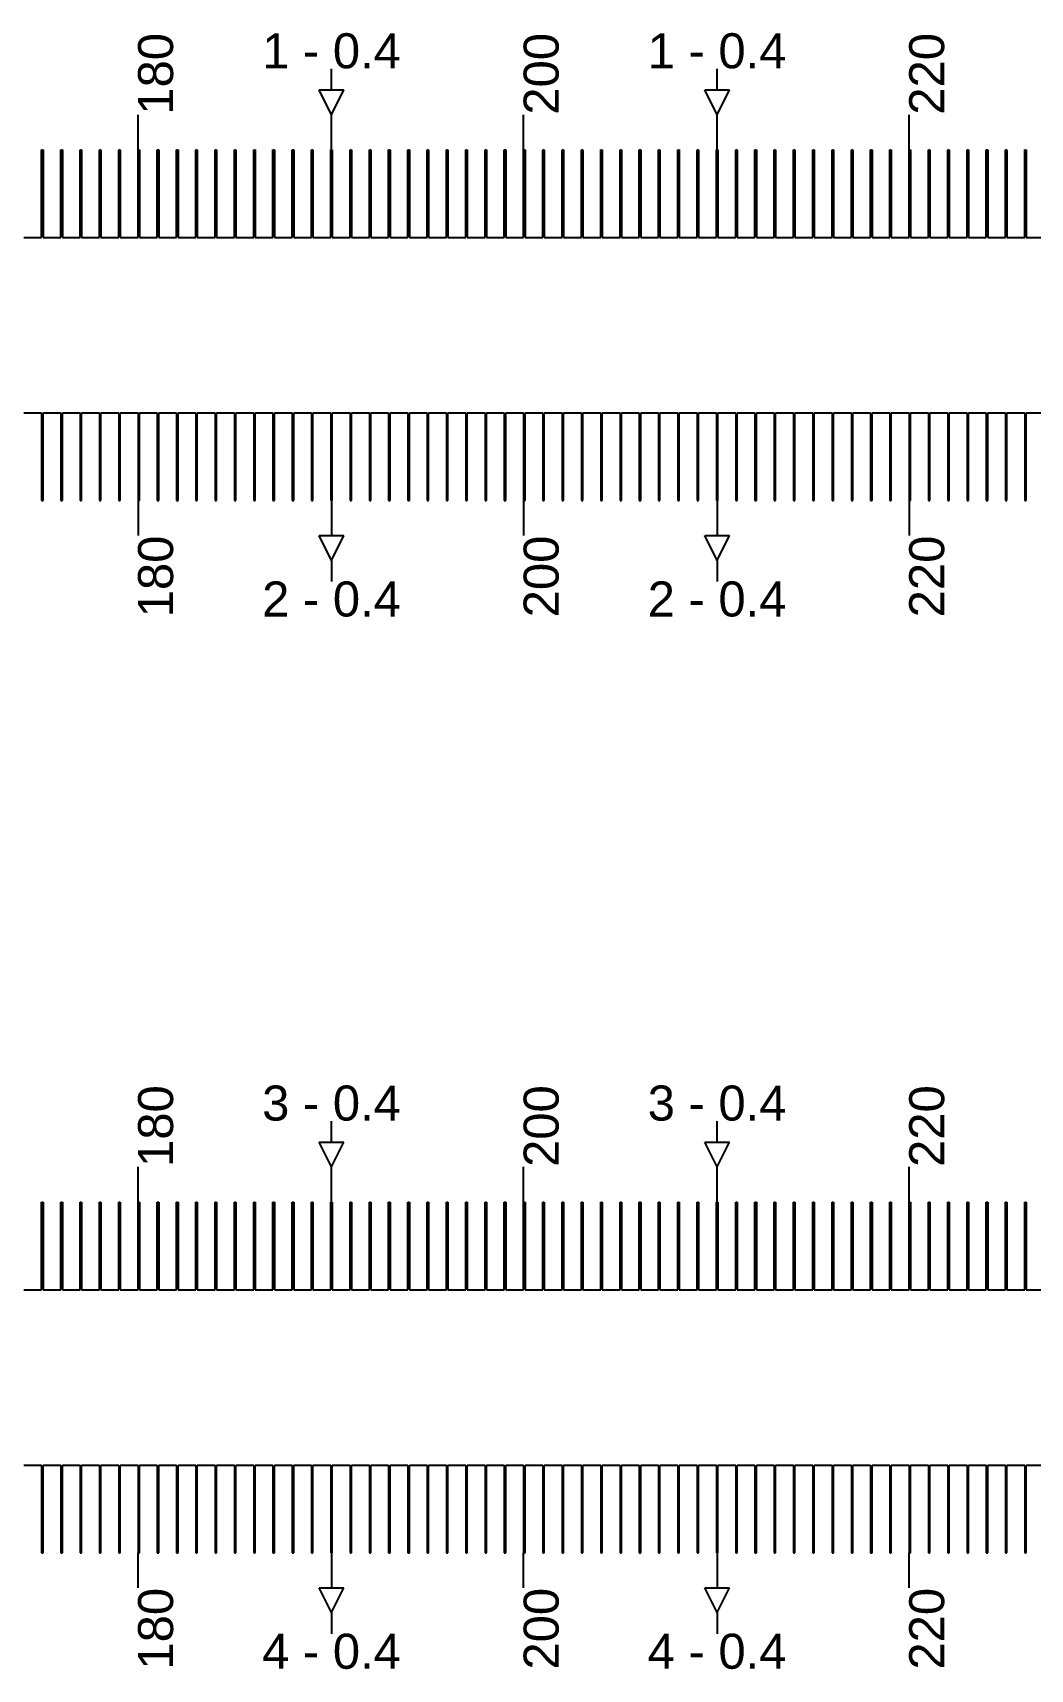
# Model space of a CAD drawing. Extents: x -119394 to 128420, y 74496 to 185496.
# Drawn here: x 39090.2 to 39374.8, y 112862.7 to 113329.2 of the extents above; entities that cross this region are included whole.
import ezdxf

# ---------------------------------------------------------------- set-up
doc = ezdxf.new("R2010")
doc.units = 13
doc.layers.add('CL - Label-1', color=120, linetype='Continuous')
doc.layers.add('CL - Label-2', color=132, linetype='Continuous')
doc.layers.add('CL - Sub-Micro', color=7, linetype='Continuous', true_color=0x47d1ff)
doc.styles.get("Standard").update_dxf_attribs({"font": 'arial.ttf'})

msp = doc.modelspace()

# ---------------------------------------------------------------- linework, layer by layer
for p, q in [((39175.49, 113312.94), (39175.49, 113318.94)), ((39285.49, 113312.94), (39285.49, 113318.94)), ((39120.29, 113295.86), (39120.29, 113305.86)), ((39175.49, 113295.86), (39175.49, 113305.86)), ((39230.29, 113295.86), (39230.29, 113305.86)), ((39285.49, 113295.86), (39285.49, 113305.86)), ((39340.29, 113295.86), (39340.29, 113305.86)), ((39120.29, 113195.86), (39120.29, 113185.86)), ((39175.49, 113195.86), (39175.49, 113185.86)), ((39230.29, 113195.86), (39230.29, 113185.86)), ((39285.49, 113195.86), (39285.49, 113185.86)), ((39340.29, 113195.86), (39340.29, 113185.86)), ((39175.49, 113178.79), (39175.49, 113172.79)), ((39285.49, 113178.79), (39285.49, 113172.79)), ((39175.49, 113012.94), (39175.49, 113018.94)), ((39285.49, 113012.94), (39285.49, 113018.94)), ((39120.29, 112995.86), (39120.29, 113005.86)), ((39175.49, 112995.86), (39175.49, 113005.86)), ((39230.29, 112995.86), (39230.29, 113005.86)), ((39285.49, 112995.86), (39285.49, 113005.86)), ((39340.29, 112995.86), (39340.29, 113005.86)), ((39120.29, 112885.86), (39120.29, 112895.86)), ((39175.49, 112895.86), (39175.49, 112885.86)), ((39230.29, 112885.86), (39230.29, 112895.86)), ((39285.49, 112895.86), (39285.49, 112885.86)), ((39340.29, 112885.86), (39340.29, 112895.86)), ((39175.49, 112878.79), (39175.49, 112872.79)), ((39285.49, 112878.79), (39285.49, 112872.79))]:
    msp.add_line(p, q)
at = {"layer": 'CL - Label-2'}
for p, q in [((39175.49, 113305.86), (39171.95, 113312.96)), ((39171.95, 113312.96), (39179.02, 113312.96)), ((39175.49, 113305.86), (39179.02, 113312.96)), ((39285.49, 113305.86), (39281.95, 113312.96)), ((39281.95, 113312.96), (39289.02, 113312.96)), ((39285.49, 113305.86), (39289.02, 113312.96)), ((39175.49, 113178.79), (39171.95, 113185.89)), ((39171.95, 113185.89), (39179.02, 113185.89)), ((39175.49, 113178.79), (39179.02, 113185.89)), ((39285.49, 113178.79), (39281.95, 113185.89)), ((39281.95, 113185.89), (39289.02, 113185.89)), ((39285.49, 113178.79), (39289.02, 113185.89)), ((39175.49, 113005.86), (39171.95, 113012.96)), ((39171.95, 113012.96), (39179.02, 113012.96)), ((39175.49, 113005.86), (39179.02, 113012.96)), ((39285.49, 113005.86), (39281.95, 113012.96)), ((39281.95, 113012.96), (39289.02, 113012.96)), ((39285.49, 113005.86), (39289.02, 113012.96)), ((39175.49, 112878.79), (39171.95, 112885.89)), ((39171.95, 112885.89), (39179.02, 112885.89)), ((39175.49, 112878.79), (39179.02, 112885.89)), ((39285.49, 112878.79), (39281.95, 112885.89)), ((39281.95, 112885.89), (39289.02, 112885.89)), ((39285.49, 112878.79), (39289.02, 112885.89))]:
    msp.add_line(p, q, dxfattribs=at)
at = {"layer": 'CL - Sub-Micro'}
for p, q in [((39092.79, 113270.86), (39092.79, 113295.86)), ((39092.79, 113295.86), (39093.19, 113295.86)), ((39093.19, 113295.86), (39093.19, 113270.86)), ((39098.29, 113270.86), (39098.29, 113295.86)), ((39098.29, 113295.86), (39098.69, 113295.86)), ((39098.69, 113295.86), (39098.69, 113270.86)), ((39103.79, 113270.86), (39103.79, 113295.86)), ((39103.79, 113295.86), (39104.19, 113295.86)), ((39104.19, 113295.86), (39104.19, 113270.86)), ((39109.29, 113270.86), (39109.29, 113295.86)), ((39109.29, 113295.86), (39109.69, 113295.86)), ((39109.69, 113295.86), (39109.69, 113270.86)), ((39114.79, 113270.86), (39114.79, 113295.86)), ((39114.79, 113295.86), (39115.19, 113295.86)), ((39115.19, 113295.86), (39115.19, 113270.86)), ((39120.29, 113270.86), (39120.29, 113295.86)), ((39120.29, 113295.86), (39120.69, 113295.86)), ((39120.69, 113295.86), (39120.69, 113270.86)), ((39125.79, 113270.86), (39125.79, 113295.86)), ((39125.79, 113295.86), (39126.19, 113295.86)), ((39126.19, 113295.86), (39126.19, 113270.86)), ((39131.29, 113270.86), (39131.29, 113295.86)), ((39131.29, 113295.86), (39131.69, 113295.86)), ((39131.69, 113295.86), (39131.69, 113270.86)), ((39136.79, 113270.86), (39136.79, 113295.86)), ((39136.79, 113295.86), (39137.19, 113295.86)), ((39137.19, 113295.86), (39137.19, 113270.86)), ((39142.29, 113270.86), (39142.29, 113295.86)), ((39142.29, 113295.86), (39142.69, 113295.86)), ((39142.69, 113295.86), (39142.69, 113270.86)), ((39147.79, 113270.86), (39147.79, 113295.86)), ((39147.79, 113295.86), (39148.19, 113295.86)), ((39148.19, 113295.86), (39148.19, 113270.86)), ((39153.29, 113270.86), (39153.29, 113295.86)), ((39153.29, 113295.86), (39153.69, 113295.86)), ((39153.69, 113295.86), (39153.69, 113270.86)), ((39158.79, 113270.86), (39158.79, 113295.86)), ((39158.79, 113295.86), (39159.19, 113295.86)), ((39159.19, 113295.86), (39159.19, 113270.86)), ((39164.29, 113270.86), (39164.29, 113295.86)), ((39164.29, 113295.86), (39164.69, 113295.86)), ((39164.69, 113295.86), (39164.69, 113270.86)), ((39169.79, 113270.86), (39169.79, 113295.86)), ((39169.79, 113295.86), (39170.19, 113295.86)), ((39170.19, 113295.86), (39170.19, 113270.86)), ((39175.29, 113270.86), (39175.29, 113295.86)), ((39175.29, 113295.86), (39175.69, 113295.86)), ((39175.69, 113295.86), (39175.69, 113270.86)), ((39180.79, 113270.86), (39180.79, 113295.86)), ((39180.79, 113295.86), (39181.19, 113295.86)), ((39181.19, 113295.86), (39181.19, 113270.86)), ((39186.29, 113270.86), (39186.29, 113295.86)), ((39186.29, 113295.86), (39186.69, 113295.86)), ((39186.69, 113295.86), (39186.69, 113270.86)), ((39191.79, 113270.86), (39191.79, 113295.86)), ((39191.79, 113295.86), (39192.19, 113295.86)), ((39192.19, 113295.86), (39192.19, 113270.86)), ((39197.29, 113270.86), (39197.29, 113295.86)), ((39197.29, 113295.86), (39197.69, 113295.86)), ((39197.69, 113295.86), (39197.69, 113270.86)), ((39202.79, 113270.86), (39202.79, 113295.86)), ((39202.79, 113295.86), (39203.19, 113295.86)), ((39203.19, 113295.86), (39203.19, 113270.86)), ((39208.29, 113270.86), (39208.29, 113295.86)), ((39208.29, 113295.86), (39208.69, 113295.86)), ((39208.69, 113295.86), (39208.69, 113270.86)), ((39213.79, 113270.86), (39213.79, 113295.86)), ((39213.79, 113295.86), (39214.19, 113295.86)), ((39214.19, 113295.86), (39214.19, 113270.86)), ((39219.29, 113270.86), (39219.29, 113295.86)), ((39219.29, 113295.86), (39219.69, 113295.86)), ((39219.69, 113295.86), (39219.69, 113270.86)), ((39224.79, 113270.86), (39224.79, 113295.86)), ((39224.79, 113295.86), (39225.19, 113295.86)), ((39225.19, 113295.86), (39225.19, 113270.86)), ((39230.29, 113270.86), (39230.29, 113295.86)), ((39230.29, 113295.86), (39230.69, 113295.86)), ((39230.69, 113295.86), (39230.69, 113270.86)), ((39235.79, 113270.86), (39235.79, 113295.86)), ((39235.79, 113295.86), (39236.19, 113295.86)), ((39236.19, 113295.86), (39236.19, 113270.86)), ((39241.29, 113270.86), (39241.29, 113295.86)), ((39241.29, 113295.86), (39241.69, 113295.86)), ((39241.69, 113295.86), (39241.69, 113270.86)), ((39246.79, 113270.86), (39246.79, 113295.86)), ((39246.79, 113295.86), (39247.19, 113295.86)), ((39247.19, 113295.86), (39247.19, 113270.86)), ((39252.29, 113270.86), (39252.29, 113295.86)), ((39252.29, 113295.86), (39252.69, 113295.86)), ((39252.69, 113295.86), (39252.69, 113270.86)), ((39257.79, 113270.86), (39257.79, 113295.86)), ((39257.79, 113295.86), (39258.19, 113295.86)), ((39258.19, 113295.86), (39258.19, 113270.86)), ((39263.29, 113270.86), (39263.29, 113295.86)), ((39263.29, 113295.86), (39263.69, 113295.86)), ((39263.69, 113295.86), (39263.69, 113270.86)), ((39268.79, 113270.86), (39268.79, 113295.86)), ((39268.79, 113295.86), (39269.19, 113295.86)), ((39269.19, 113295.86), (39269.19, 113270.86)), ((39274.29, 113270.86), (39274.29, 113295.86)), ((39274.29, 113295.86), (39274.69, 113295.86)), ((39274.69, 113295.86), (39274.69, 113270.86)), ((39279.79, 113270.86), (39279.79, 113295.86)), ((39279.79, 113295.86), (39280.19, 113295.86)), ((39280.19, 113295.86), (39280.19, 113270.86)), ((39285.29, 113270.86), (39285.29, 113295.86)), ((39285.29, 113295.86), (39285.69, 113295.86)), ((39285.69, 113295.86), (39285.69, 113270.86)), ((39290.79, 113270.86), (39290.79, 113295.86)), ((39290.79, 113295.86), (39291.19, 113295.86)), ((39291.19, 113295.86), (39291.19, 113270.86)), ((39296.29, 113270.86), (39296.29, 113295.86)), ((39296.29, 113295.86), (39296.69, 113295.86)), ((39296.69, 113295.86), (39296.69, 113270.86)), ((39301.79, 113270.86), (39301.79, 113295.86)), ((39301.79, 113295.86), (39302.19, 113295.86)), ((39302.19, 113295.86), (39302.19, 113270.86)), ((39307.29, 113270.86), (39307.29, 113295.86)), ((39307.29, 113295.86), (39307.69, 113295.86)), ((39307.69, 113295.86), (39307.69, 113270.86)), ((39312.79, 113270.86), (39312.79, 113295.86)), ((39312.79, 113295.86), (39313.19, 113295.86)), ((39313.19, 113295.86), (39313.19, 113270.86)), ((39318.29, 113270.86), (39318.29, 113295.86)), ((39318.29, 113295.86), (39318.69, 113295.86)), ((39318.69, 113295.86), (39318.69, 113270.86)), ((39323.79, 113270.86), (39323.79, 113295.86)), ((39323.79, 113295.86), (39324.19, 113295.86)), ((39324.19, 113295.86), (39324.19, 113270.86)), ((39329.29, 113270.86), (39329.29, 113295.86)), ((39329.29, 113295.86), (39329.69, 113295.86)), ((39329.69, 113295.86), (39329.69, 113270.86)), ((39334.79, 113270.86), (39334.79, 113295.86)), ((39334.79, 113295.86), (39335.19, 113295.86)), ((39335.19, 113295.86), (39335.19, 113270.86)), ((39340.29, 113270.86), (39340.29, 113295.86)), ((39340.29, 113295.86), (39340.69, 113295.86)), ((39340.69, 113295.86), (39340.69, 113270.86)), ((39345.79, 113270.86), (39345.79, 113295.86)), ((39345.79, 113295.86), (39346.19, 113295.86)), ((39346.19, 113295.86), (39346.19, 113270.86)), ((39351.29, 113270.86), (39351.29, 113295.86)), ((39351.29, 113295.86), (39351.69, 113295.86)), ((39351.69, 113295.86), (39351.69, 113270.86)), ((39356.79, 113270.86), (39356.79, 113295.86)), ((39356.79, 113295.86), (39357.19, 113295.86)), ((39357.19, 113295.86), (39357.19, 113270.86)), ((39362.29, 113270.86), (39362.29, 113295.86)), ((39362.29, 113295.86), (39362.69, 113295.86)), ((39362.69, 113295.86), (39362.69, 113270.86)), ((39367.79, 113270.86), (39367.79, 113295.86)), ((39367.79, 113295.86), (39368.19, 113295.86)), ((39368.19, 113295.86), (39368.19, 113270.86)), ((39373.29, 113270.86), (39373.29, 113295.86)), ((39373.29, 113295.86), (39373.69, 113295.86)), ((39373.69, 113295.86), (39373.69, 113270.86)), ((39087.69, 113270.86), (39092.79, 113270.86)), ((39093.19, 113270.86), (39098.29, 113270.86)), ((39098.69, 113270.86), (39103.79, 113270.86)), ((39104.19, 113270.86), (39109.29, 113270.86)), ((39109.69, 113270.86), (39114.79, 113270.86)), ((39115.19, 113270.86), (39120.29, 113270.86)), ((39120.69, 113270.86), (39125.79, 113270.86)), ((39126.19, 113270.86), (39131.29, 113270.86)), ((39131.69, 113270.86), (39136.79, 113270.86)), ((39137.19, 113270.86), (39142.29, 113270.86)), ((39142.69, 113270.86), (39147.79, 113270.86)), ((39148.19, 113270.86), (39153.29, 113270.86)), ((39153.69, 113270.86), (39158.79, 113270.86)), ((39159.19, 113270.86), (39164.29, 113270.86)), ((39164.69, 113270.86), (39169.79, 113270.86)), ((39170.19, 113270.86), (39175.29, 113270.86)), ((39175.69, 113270.86), (39180.79, 113270.86)), ((39181.19, 113270.86), (39186.29, 113270.86)), ((39186.69, 113270.86), (39191.79, 113270.86)), ((39192.19, 113270.86), (39197.29, 113270.86)), ((39197.69, 113270.86), (39202.79, 113270.86)), ((39203.19, 113270.86), (39208.29, 113270.86)), ((39208.69, 113270.86), (39213.79, 113270.86)), ((39214.19, 113270.86), (39219.29, 113270.86)), ((39219.69, 113270.86), (39224.79, 113270.86)), ((39225.19, 113270.86), (39230.29, 113270.86)), ((39230.69, 113270.86), (39235.79, 113270.86)), ((39236.19, 113270.86), (39241.29, 113270.86)), ((39241.69, 113270.86), (39246.79, 113270.86)), ((39247.19, 113270.86), (39252.29, 113270.86)), ((39252.69, 113270.86), (39257.79, 113270.86)), ((39258.19, 113270.86), (39263.29, 113270.86)), ((39263.69, 113270.86), (39268.79, 113270.86)), ((39269.19, 113270.86), (39274.29, 113270.86)), ((39274.69, 113270.86), (39279.79, 113270.86)), ((39280.19, 113270.86), (39285.29, 113270.86)), ((39285.69, 113270.86), (39290.79, 113270.86)), ((39291.19, 113270.86), (39296.29, 113270.86)), ((39296.69, 113270.86), (39301.79, 113270.86)), ((39302.19, 113270.86), (39307.29, 113270.86)), ((39307.69, 113270.86), (39312.79, 113270.86)), ((39313.19, 113270.86), (39318.29, 113270.86)), ((39318.69, 113270.86), (39323.79, 113270.86)), ((39324.19, 113270.86), (39329.29, 113270.86)), ((39329.69, 113270.86), (39334.79, 113270.86)), ((39335.19, 113270.86), (39340.29, 113270.86)), ((39340.69, 113270.86), (39345.79, 113270.86)), ((39346.19, 113270.86), (39351.29, 113270.86)), ((39351.69, 113270.86), (39356.79, 113270.86)), ((39357.19, 113270.86), (39362.29, 113270.86)), ((39362.69, 113270.86), (39367.79, 113270.86)), ((39368.19, 113270.86), (39373.29, 113270.86)), ((39373.69, 113270.86), (39378.79, 113270.86)), ((39087.69, 113220.86), (39092.79, 113220.86)), ((39092.79, 113220.86), (39092.79, 113195.86)), ((39093.19, 113195.86), (39093.19, 113220.86)), ((39093.19, 113220.86), (39098.29, 113220.86)), ((39098.29, 113220.86), (39098.29, 113195.86)), ((39098.69, 113195.86), (39098.69, 113220.86)), ((39098.69, 113220.86), (39103.79, 113220.86)), ((39103.79, 113220.86), (39103.79, 113195.86)), ((39104.19, 113195.86), (39104.19, 113220.86)), ((39104.19, 113220.86), (39109.29, 113220.86)), ((39109.29, 113220.86), (39109.29, 113195.86)), ((39109.69, 113195.86), (39109.69, 113220.86)), ((39109.69, 113220.86), (39114.79, 113220.86)), ((39114.79, 113220.86), (39114.79, 113195.86)), ((39115.19, 113195.86), (39115.19, 113220.86)), ((39115.19, 113220.86), (39120.29, 113220.86)), ((39120.29, 113220.86), (39120.29, 113195.86)), ((39120.69, 113195.86), (39120.69, 113220.86)), ((39120.69, 113220.86), (39125.79, 113220.86)), ((39125.79, 113220.86), (39125.79, 113195.86)), ((39126.19, 113195.86), (39126.19, 113220.86)), ((39126.19, 113220.86), (39131.29, 113220.86)), ((39131.29, 113220.86), (39131.29, 113195.86)), ((39131.69, 113195.86), (39131.69, 113220.86)), ((39131.69, 113220.86), (39136.79, 113220.86)), ((39136.79, 113220.86), (39136.79, 113195.86)), ((39137.19, 113195.86), (39137.19, 113220.86)), ((39137.19, 113220.86), (39142.29, 113220.86)), ((39142.29, 113220.86), (39142.29, 113195.86)), ((39142.69, 113195.86), (39142.69, 113220.86)), ((39142.69, 113220.86), (39147.79, 113220.86)), ((39147.79, 113220.86), (39147.79, 113195.86)), ((39148.19, 113195.86), (39148.19, 113220.86)), ((39148.19, 113220.86), (39153.29, 113220.86)), ((39153.29, 113220.86), (39153.29, 113195.86)), ((39153.69, 113195.86), (39153.69, 113220.86)), ((39153.69, 113220.86), (39158.79, 113220.86)), ((39158.79, 113220.86), (39158.79, 113195.86)), ((39159.19, 113195.86), (39159.19, 113220.86)), ((39159.19, 113220.86), (39164.29, 113220.86)), ((39164.29, 113220.86), (39164.29, 113195.86)), ((39164.69, 113195.86), (39164.69, 113220.86)), ((39164.69, 113220.86), (39169.79, 113220.86)), ((39169.79, 113220.86), (39169.79, 113195.86)), ((39170.19, 113195.86), (39170.19, 113220.86)), ((39170.19, 113220.86), (39175.29, 113220.86)), ((39175.29, 113220.86), (39175.29, 113195.86)), ((39175.69, 113195.86), (39175.69, 113220.86)), ((39175.69, 113220.86), (39180.79, 113220.86)), ((39180.79, 113220.86), (39180.79, 113195.86)), ((39181.19, 113195.86), (39181.19, 113220.86)), ((39181.19, 113220.86), (39186.29, 113220.86)), ((39186.29, 113220.86), (39186.29, 113195.86)), ((39186.69, 113195.86), (39186.69, 113220.86)), ((39186.69, 113220.86), (39191.79, 113220.86)), ((39191.79, 113220.86), (39191.79, 113195.86)), ((39192.19, 113195.86), (39192.19, 113220.86)), ((39192.19, 113220.86), (39197.29, 113220.86)), ((39197.29, 113220.86), (39197.29, 113195.86)), ((39197.69, 113195.86), (39197.69, 113220.86)), ((39197.69, 113220.86), (39202.79, 113220.86)), ((39202.79, 113220.86), (39202.79, 113195.86)), ((39203.19, 113195.86), (39203.19, 113220.86)), ((39203.19, 113220.86), (39208.29, 113220.86)), ((39208.29, 113220.86), (39208.29, 113195.86)), ((39208.69, 113195.86), (39208.69, 113220.86)), ((39208.69, 113220.86), (39213.79, 113220.86)), ((39213.79, 113220.86), (39213.79, 113195.86)), ((39214.19, 113195.86), (39214.19, 113220.86)), ((39214.19, 113220.86), (39219.29, 113220.86)), ((39219.29, 113220.86), (39219.29, 113195.86)), ((39219.69, 113195.86), (39219.69, 113220.86)), ((39219.69, 113220.86), (39224.79, 113220.86)), ((39224.79, 113220.86), (39224.79, 113195.86)), ((39225.19, 113195.86), (39225.19, 113220.86)), ((39225.19, 113220.86), (39230.29, 113220.86)), ((39230.29, 113220.86), (39230.29, 113195.86)), ((39230.69, 113195.86), (39230.69, 113220.86)), ((39230.69, 113220.86), (39235.79, 113220.86)), ((39235.79, 113220.86), (39235.79, 113195.86)), ((39236.19, 113195.86), (39236.19, 113220.86)), ((39236.19, 113220.86), (39241.29, 113220.86)), ((39241.29, 113220.86), (39241.29, 113195.86)), ((39241.69, 113195.86), (39241.69, 113220.86)), ((39241.69, 113220.86), (39246.79, 113220.86)), ((39246.79, 113220.86), (39246.79, 113195.86)), ((39247.19, 113195.86), (39247.19, 113220.86)), ((39247.19, 113220.86), (39252.29, 113220.86)), ((39252.29, 113220.86), (39252.29, 113195.86)), ((39252.69, 113195.86), (39252.69, 113220.86)), ((39252.69, 113220.86), (39257.79, 113220.86)), ((39257.79, 113220.86), (39257.79, 113195.86)), ((39258.19, 113195.86), (39258.19, 113220.86)), ((39258.19, 113220.86), (39263.29, 113220.86)), ((39263.29, 113220.86), (39263.29, 113195.86)), ((39263.69, 113195.86), (39263.69, 113220.86)), ((39263.69, 113220.86), (39268.79, 113220.86)), ((39268.79, 113220.86), (39268.79, 113195.86)), ((39269.19, 113195.86), (39269.19, 113220.86)), ((39269.19, 113220.86), (39274.29, 113220.86)), ((39274.29, 113220.86), (39274.29, 113195.86)), ((39274.69, 113195.86), (39274.69, 113220.86)), ((39274.69, 113220.86), (39279.79, 113220.86)), ((39279.79, 113220.86), (39279.79, 113195.86)), ((39280.19, 113195.86), (39280.19, 113220.86)), ((39280.19, 113220.86), (39285.29, 113220.86)), ((39285.29, 113220.86), (39285.29, 113195.86)), ((39285.69, 113195.86), (39285.69, 113220.86)), ((39285.69, 113220.86), (39290.79, 113220.86)), ((39290.79, 113220.86), (39290.79, 113195.86)), ((39291.19, 113195.86), (39291.19, 113220.86)), ((39291.19, 113220.86), (39296.29, 113220.86)), ((39296.29, 113220.86), (39296.29, 113195.86)), ((39296.69, 113195.86), (39296.69, 113220.86)), ((39296.69, 113220.86), (39301.79, 113220.86)), ((39301.79, 113220.86), (39301.79, 113195.86)), ((39302.19, 113195.86), (39302.19, 113220.86)), ((39302.19, 113220.86), (39307.29, 113220.86)), ((39307.29, 113220.86), (39307.29, 113195.86)), ((39307.69, 113195.86), (39307.69, 113220.86)), ((39307.69, 113220.86), (39312.79, 113220.86)), ((39312.79, 113220.86), (39312.79, 113195.86)), ((39313.19, 113195.86), (39313.19, 113220.86)), ((39313.19, 113220.86), (39318.29, 113220.86)), ((39318.29, 113220.86), (39318.29, 113195.86)), ((39318.69, 113195.86), (39318.69, 113220.86)), ((39318.69, 113220.86), (39323.79, 113220.86)), ((39323.79, 113220.86), (39323.79, 113195.86)), ((39324.19, 113195.86), (39324.19, 113220.86)), ((39324.19, 113220.86), (39329.29, 113220.86)), ((39329.29, 113220.86), (39329.29, 113195.86)), ((39329.69, 113195.86), (39329.69, 113220.86)), ((39329.69, 113220.86), (39334.79, 113220.86)), ((39334.79, 113220.86), (39334.79, 113195.86)), ((39335.19, 113195.86), (39335.19, 113220.86)), ((39335.19, 113220.86), (39340.29, 113220.86)), ((39340.29, 113220.86), (39340.29, 113195.86)), ((39340.69, 113195.86), (39340.69, 113220.86)), ((39340.69, 113220.86), (39345.79, 113220.86)), ((39345.79, 113220.86), (39345.79, 113195.86)), ((39346.19, 113195.86), (39346.19, 113220.86)), ((39346.19, 113220.86), (39351.29, 113220.86)), ((39351.29, 113220.86), (39351.29, 113195.86)), ((39351.69, 113195.86), (39351.69, 113220.86)), ((39351.69, 113220.86), (39356.79, 113220.86)), ((39356.79, 113220.86), (39356.79, 113195.86)), ((39357.19, 113195.86), (39357.19, 113220.86)), ((39357.19, 113220.86), (39362.29, 113220.86)), ((39362.29, 113220.86), (39362.29, 113195.86)), ((39362.69, 113195.86), (39362.69, 113220.86)), ((39362.69, 113220.86), (39367.79, 113220.86)), ((39367.79, 113220.86), (39367.79, 113195.86)), ((39368.19, 113195.86), (39368.19, 113220.86)), ((39368.19, 113220.86), (39373.29, 113220.86)), ((39373.29, 113220.86), (39373.29, 113195.86)), ((39373.69, 113195.86), (39373.69, 113220.86)), ((39373.69, 113220.86), (39378.79, 113220.86)), ((39092.79, 113195.86), (39093.19, 113195.86)), ((39098.29, 113195.86), (39098.69, 113195.86)), ((39103.79, 113195.86), (39104.19, 113195.86)), ((39109.29, 113195.86), (39109.69, 113195.86)), ((39114.79, 113195.86), (39115.19, 113195.86)), ((39120.29, 113195.86), (39120.69, 113195.86)), ((39125.79, 113195.86), (39126.19, 113195.86)), ((39131.29, 113195.86), (39131.69, 113195.86)), ((39136.79, 113195.86), (39137.19, 113195.86)), ((39142.29, 113195.86), (39142.69, 113195.86)), ((39147.79, 113195.86), (39148.19, 113195.86)), ((39153.29, 113195.86), (39153.69, 113195.86)), ((39158.79, 113195.86), (39159.19, 113195.86)), ((39164.29, 113195.86), (39164.69, 113195.86)), ((39169.79, 113195.86), (39170.19, 113195.86)), ((39175.29, 113195.86), (39175.69, 113195.86)), ((39180.79, 113195.86), (39181.19, 113195.86)), ((39186.29, 113195.86), (39186.69, 113195.86)), ((39191.79, 113195.86), (39192.19, 113195.86)), ((39197.29, 113195.86), (39197.69, 113195.86)), ((39202.79, 113195.86), (39203.19, 113195.86)), ((39208.29, 113195.86), (39208.69, 113195.86)), ((39213.79, 113195.86), (39214.19, 113195.86)), ((39219.29, 113195.86), (39219.69, 113195.86)), ((39224.79, 113195.86), (39225.19, 113195.86)), ((39230.29, 113195.86), (39230.69, 113195.86)), ((39235.79, 113195.86), (39236.19, 113195.86)), ((39241.29, 113195.86), (39241.69, 113195.86)), ((39246.79, 113195.86), (39247.19, 113195.86)), ((39252.29, 113195.86), (39252.69, 113195.86)), ((39257.79, 113195.86), (39258.19, 113195.86)), ((39263.29, 113195.86), (39263.69, 113195.86)), ((39268.79, 113195.86), (39269.19, 113195.86)), ((39274.29, 113195.86), (39274.69, 113195.86)), ((39279.79, 113195.86), (39280.19, 113195.86)), ((39285.29, 113195.86), (39285.69, 113195.86)), ((39290.79, 113195.86), (39291.19, 113195.86)), ((39296.29, 113195.86), (39296.69, 113195.86)), ((39301.79, 113195.86), (39302.19, 113195.86)), ((39307.29, 113195.86), (39307.69, 113195.86)), ((39312.79, 113195.86), (39313.19, 113195.86)), ((39318.29, 113195.86), (39318.69, 113195.86)), ((39323.79, 113195.86), (39324.19, 113195.86)), ((39329.29, 113195.86), (39329.69, 113195.86)), ((39334.79, 113195.86), (39335.19, 113195.86)), ((39340.29, 113195.86), (39340.69, 113195.86)), ((39345.79, 113195.86), (39346.19, 113195.86)), ((39351.29, 113195.86), (39351.69, 113195.86)), ((39356.79, 113195.86), (39357.19, 113195.86)), ((39362.29, 113195.86), (39362.69, 113195.86)), ((39367.79, 113195.86), (39368.19, 113195.86)), ((39373.29, 113195.86), (39373.69, 113195.86)), ((39092.79, 112970.86), (39092.79, 112995.86)), ((39092.79, 112995.86), (39093.19, 112995.86)), ((39093.19, 112995.86), (39093.19, 112970.86)), ((39098.29, 112970.86), (39098.29, 112995.86)), ((39098.29, 112995.86), (39098.69, 112995.86)), ((39098.69, 112995.86), (39098.69, 112970.86)), ((39103.79, 112970.86), (39103.79, 112995.86)), ((39103.79, 112995.86), (39104.19, 112995.86)), ((39104.19, 112995.86), (39104.19, 112970.86)), ((39109.29, 112970.86), (39109.29, 112995.86)), ((39109.29, 112995.86), (39109.69, 112995.86)), ((39109.69, 112995.86), (39109.69, 112970.86)), ((39114.79, 112970.86), (39114.79, 112995.86)), ((39114.79, 112995.86), (39115.19, 112995.86)), ((39115.19, 112995.86), (39115.19, 112970.86)), ((39120.29, 112970.86), (39120.29, 112995.86)), ((39120.29, 112995.86), (39120.69, 112995.86)), ((39120.69, 112995.86), (39120.69, 112970.86)), ((39125.79, 112970.86), (39125.79, 112995.86)), ((39125.79, 112995.86), (39126.19, 112995.86)), ((39126.19, 112995.86), (39126.19, 112970.86)), ((39131.29, 112970.86), (39131.29, 112995.86)), ((39131.29, 112995.86), (39131.69, 112995.86)), ((39131.69, 112995.86), (39131.69, 112970.86)), ((39136.79, 112970.86), (39136.79, 112995.86)), ((39136.79, 112995.86), (39137.19, 112995.86)), ((39137.19, 112995.86), (39137.19, 112970.86)), ((39142.29, 112970.86), (39142.29, 112995.86)), ((39142.29, 112995.86), (39142.69, 112995.86)), ((39142.69, 112995.86), (39142.69, 112970.86)), ((39147.79, 112970.86), (39147.79, 112995.86)), ((39147.79, 112995.86), (39148.19, 112995.86)), ((39148.19, 112995.86), (39148.19, 112970.86)), ((39153.29, 112970.86), (39153.29, 112995.86)), ((39153.29, 112995.86), (39153.69, 112995.86)), ((39153.69, 112995.86), (39153.69, 112970.86)), ((39158.79, 112970.86), (39158.79, 112995.86)), ((39158.79, 112995.86), (39159.19, 112995.86)), ((39159.19, 112995.86), (39159.19, 112970.86)), ((39164.29, 112970.86), (39164.29, 112995.86)), ((39164.29, 112995.86), (39164.69, 112995.86)), ((39164.69, 112995.86), (39164.69, 112970.86)), ((39169.79, 112970.86), (39169.79, 112995.86)), ((39169.79, 112995.86), (39170.19, 112995.86)), ((39170.19, 112995.86), (39170.19, 112970.86)), ((39175.29, 112970.86), (39175.29, 112995.86)), ((39175.29, 112995.86), (39175.69, 112995.86)), ((39175.69, 112995.86), (39175.69, 112970.86)), ((39180.79, 112970.86), (39180.79, 112995.86)), ((39180.79, 112995.86), (39181.19, 112995.86)), ((39181.19, 112995.86), (39181.19, 112970.86)), ((39186.29, 112970.86), (39186.29, 112995.86)), ((39186.29, 112995.86), (39186.69, 112995.86)), ((39186.69, 112995.86), (39186.69, 112970.86)), ((39191.79, 112970.86), (39191.79, 112995.86)), ((39191.79, 112995.86), (39192.19, 112995.86)), ((39192.19, 112995.86), (39192.19, 112970.86)), ((39197.29, 112970.86), (39197.29, 112995.86)), ((39197.29, 112995.86), (39197.69, 112995.86)), ((39197.69, 112995.86), (39197.69, 112970.86)), ((39202.79, 112970.86), (39202.79, 112995.86)), ((39202.79, 112995.86), (39203.19, 112995.86)), ((39203.19, 112995.86), (39203.19, 112970.86)), ((39208.29, 112970.86), (39208.29, 112995.86)), ((39208.29, 112995.86), (39208.69, 112995.86)), ((39208.69, 112995.86), (39208.69, 112970.86)), ((39213.79, 112970.86), (39213.79, 112995.86)), ((39213.79, 112995.86), (39214.19, 112995.86)), ((39214.19, 112995.86), (39214.19, 112970.86)), ((39219.29, 112970.86), (39219.29, 112995.86)), ((39219.29, 112995.86), (39219.69, 112995.86)), ((39219.69, 112995.86), (39219.69, 112970.86)), ((39224.79, 112970.86), (39224.79, 112995.86)), ((39224.79, 112995.86), (39225.19, 112995.86)), ((39225.19, 112995.86), (39225.19, 112970.86)), ((39230.29, 112970.86), (39230.29, 112995.86)), ((39230.29, 112995.86), (39230.69, 112995.86)), ((39230.69, 112995.86), (39230.69, 112970.86)), ((39235.79, 112970.86), (39235.79, 112995.86)), ((39235.79, 112995.86), (39236.19, 112995.86)), ((39236.19, 112995.86), (39236.19, 112970.86)), ((39241.29, 112970.86), (39241.29, 112995.86)), ((39241.29, 112995.86), (39241.69, 112995.86)), ((39241.69, 112995.86), (39241.69, 112970.86)), ((39246.79, 112970.86), (39246.79, 112995.86)), ((39246.79, 112995.86), (39247.19, 112995.86)), ((39247.19, 112995.86), (39247.19, 112970.86)), ((39252.29, 112970.86), (39252.29, 112995.86)), ((39252.29, 112995.86), (39252.69, 112995.86)), ((39252.69, 112995.86), (39252.69, 112970.86)), ((39257.79, 112970.86), (39257.79, 112995.86)), ((39257.79, 112995.86), (39258.19, 112995.86)), ((39258.19, 112995.86), (39258.19, 112970.86)), ((39263.29, 112970.86), (39263.29, 112995.86)), ((39263.29, 112995.86), (39263.69, 112995.86)), ((39263.69, 112995.86), (39263.69, 112970.86)), ((39268.79, 112970.86), (39268.79, 112995.86)), ((39268.79, 112995.86), (39269.19, 112995.86)), ((39269.19, 112995.86), (39269.19, 112970.86)), ((39274.29, 112970.86), (39274.29, 112995.86)), ((39274.29, 112995.86), (39274.69, 112995.86)), ((39274.69, 112995.86), (39274.69, 112970.86)), ((39279.79, 112970.86), (39279.79, 112995.86)), ((39279.79, 112995.86), (39280.19, 112995.86)), ((39280.19, 112995.86), (39280.19, 112970.86)), ((39285.29, 112970.86), (39285.29, 112995.86)), ((39285.29, 112995.86), (39285.69, 112995.86)), ((39285.69, 112995.86), (39285.69, 112970.86)), ((39290.79, 112970.86), (39290.79, 112995.86)), ((39290.79, 112995.86), (39291.19, 112995.86)), ((39291.19, 112995.86), (39291.19, 112970.86)), ((39296.29, 112970.86), (39296.29, 112995.86)), ((39296.29, 112995.86), (39296.69, 112995.86)), ((39296.69, 112995.86), (39296.69, 112970.86)), ((39301.79, 112970.86), (39301.79, 112995.86)), ((39301.79, 112995.86), (39302.19, 112995.86)), ((39302.19, 112995.86), (39302.19, 112970.86)), ((39307.29, 112970.86), (39307.29, 112995.86)), ((39307.29, 112995.86), (39307.69, 112995.86)), ((39307.69, 112995.86), (39307.69, 112970.86)), ((39312.79, 112970.86), (39312.79, 112995.86)), ((39312.79, 112995.86), (39313.19, 112995.86)), ((39313.19, 112995.86), (39313.19, 112970.86)), ((39318.29, 112970.86), (39318.29, 112995.86)), ((39318.29, 112995.86), (39318.69, 112995.86)), ((39318.69, 112995.86), (39318.69, 112970.86)), ((39323.79, 112970.86), (39323.79, 112995.86)), ((39323.79, 112995.86), (39324.19, 112995.86)), ((39324.19, 112995.86), (39324.19, 112970.86)), ((39329.29, 112970.86), (39329.29, 112995.86)), ((39329.29, 112995.86), (39329.69, 112995.86)), ((39329.69, 112995.86), (39329.69, 112970.86)), ((39334.79, 112970.86), (39334.79, 112995.86)), ((39334.79, 112995.86), (39335.19, 112995.86)), ((39335.19, 112995.86), (39335.19, 112970.86)), ((39340.29, 112970.86), (39340.29, 112995.86)), ((39340.29, 112995.86), (39340.69, 112995.86)), ((39340.69, 112995.86), (39340.69, 112970.86)), ((39345.79, 112970.86), (39345.79, 112995.86)), ((39345.79, 112995.86), (39346.19, 112995.86)), ((39346.19, 112995.86), (39346.19, 112970.86)), ((39351.29, 112970.86), (39351.29, 112995.86)), ((39351.29, 112995.86), (39351.69, 112995.86)), ((39351.69, 112995.86), (39351.69, 112970.86)), ((39356.79, 112970.86), (39356.79, 112995.86)), ((39356.79, 112995.86), (39357.19, 112995.86)), ((39357.19, 112995.86), (39357.19, 112970.86)), ((39362.29, 112970.86), (39362.29, 112995.86)), ((39362.29, 112995.86), (39362.69, 112995.86)), ((39362.69, 112995.86), (39362.69, 112970.86)), ((39367.79, 112970.86), (39367.79, 112995.86)), ((39367.79, 112995.86), (39368.19, 112995.86)), ((39368.19, 112995.86), (39368.19, 112970.86)), ((39373.29, 112970.86), (39373.29, 112995.86)), ((39373.29, 112995.86), (39373.69, 112995.86)), ((39373.69, 112995.86), (39373.69, 112970.86)), ((39087.69, 112970.86), (39092.79, 112970.86)), ((39093.19, 112970.86), (39098.29, 112970.86)), ((39098.69, 112970.86), (39103.79, 112970.86)), ((39104.19, 112970.86), (39109.29, 112970.86)), ((39109.69, 112970.86), (39114.79, 112970.86)), ((39115.19, 112970.86), (39120.29, 112970.86)), ((39120.69, 112970.86), (39125.79, 112970.86)), ((39126.19, 112970.86), (39131.29, 112970.86)), ((39131.69, 112970.86), (39136.79, 112970.86)), ((39137.19, 112970.86), (39142.29, 112970.86)), ((39142.69, 112970.86), (39147.79, 112970.86)), ((39148.19, 112970.86), (39153.29, 112970.86)), ((39153.69, 112970.86), (39158.79, 112970.86)), ((39159.19, 112970.86), (39164.29, 112970.86)), ((39164.69, 112970.86), (39169.79, 112970.86)), ((39170.19, 112970.86), (39175.29, 112970.86)), ((39175.69, 112970.86), (39180.79, 112970.86)), ((39181.19, 112970.86), (39186.29, 112970.86)), ((39186.69, 112970.86), (39191.79, 112970.86)), ((39192.19, 112970.86), (39197.29, 112970.86)), ((39197.69, 112970.86), (39202.79, 112970.86)), ((39203.19, 112970.86), (39208.29, 112970.86)), ((39208.69, 112970.86), (39213.79, 112970.86)), ((39214.19, 112970.86), (39219.29, 112970.86)), ((39219.69, 112970.86), (39224.79, 112970.86)), ((39225.19, 112970.86), (39230.29, 112970.86)), ((39230.69, 112970.86), (39235.79, 112970.86)), ((39236.19, 112970.86), (39241.29, 112970.86)), ((39241.69, 112970.86), (39246.79, 112970.86)), ((39247.19, 112970.86), (39252.29, 112970.86)), ((39252.69, 112970.86), (39257.79, 112970.86)), ((39258.19, 112970.86), (39263.29, 112970.86)), ((39263.69, 112970.86), (39268.79, 112970.86)), ((39269.19, 112970.86), (39274.29, 112970.86)), ((39274.69, 112970.86), (39279.79, 112970.86)), ((39280.19, 112970.86), (39285.29, 112970.86)), ((39285.69, 112970.86), (39290.79, 112970.86)), ((39291.19, 112970.86), (39296.29, 112970.86)), ((39296.69, 112970.86), (39301.79, 112970.86)), ((39302.19, 112970.86), (39307.29, 112970.86)), ((39307.69, 112970.86), (39312.79, 112970.86)), ((39313.19, 112970.86), (39318.29, 112970.86)), ((39318.69, 112970.86), (39323.79, 112970.86)), ((39324.19, 112970.86), (39329.29, 112970.86)), ((39329.69, 112970.86), (39334.79, 112970.86)), ((39335.19, 112970.86), (39340.29, 112970.86)), ((39340.69, 112970.86), (39345.79, 112970.86)), ((39346.19, 112970.86), (39351.29, 112970.86)), ((39351.69, 112970.86), (39356.79, 112970.86)), ((39357.19, 112970.86), (39362.29, 112970.86)), ((39362.69, 112970.86), (39367.79, 112970.86)), ((39368.19, 112970.86), (39373.29, 112970.86)), ((39373.69, 112970.86), (39378.79, 112970.86)), ((39087.69, 112920.86), (39092.79, 112920.86)), ((39092.79, 112920.86), (39092.79, 112895.86)), ((39093.19, 112895.86), (39093.19, 112920.86)), ((39093.19, 112920.86), (39098.29, 112920.86)), ((39098.29, 112920.86), (39098.29, 112895.86)), ((39098.69, 112895.86), (39098.69, 112920.86)), ((39098.69, 112920.86), (39103.79, 112920.86)), ((39103.79, 112920.86), (39103.79, 112895.86)), ((39104.19, 112895.86), (39104.19, 112920.86)), ((39104.19, 112920.86), (39109.29, 112920.86)), ((39109.29, 112920.86), (39109.29, 112895.86)), ((39109.69, 112895.86), (39109.69, 112920.86)), ((39109.69, 112920.86), (39114.79, 112920.86)), ((39114.79, 112920.86), (39114.79, 112895.86)), ((39115.19, 112895.86), (39115.19, 112920.86)), ((39115.19, 112920.86), (39120.29, 112920.86)), ((39120.29, 112920.86), (39120.29, 112895.86)), ((39120.69, 112895.86), (39120.69, 112920.86)), ((39120.69, 112920.86), (39125.79, 112920.86)), ((39125.79, 112920.86), (39125.79, 112895.86)), ((39126.19, 112895.86), (39126.19, 112920.86)), ((39126.19, 112920.86), (39131.29, 112920.86)), ((39131.29, 112920.86), (39131.29, 112895.86)), ((39131.69, 112895.86), (39131.69, 112920.86)), ((39131.69, 112920.86), (39136.79, 112920.86)), ((39136.79, 112920.86), (39136.79, 112895.86)), ((39137.19, 112895.86), (39137.19, 112920.86)), ((39137.19, 112920.86), (39142.29, 112920.86)), ((39142.29, 112920.86), (39142.29, 112895.86)), ((39142.69, 112895.86), (39142.69, 112920.86)), ((39142.69, 112920.86), (39147.79, 112920.86)), ((39147.79, 112920.86), (39147.79, 112895.86)), ((39148.19, 112895.86), (39148.19, 112920.86)), ((39148.19, 112920.86), (39153.29, 112920.86)), ((39153.29, 112920.86), (39153.29, 112895.86)), ((39153.69, 112895.86), (39153.69, 112920.86)), ((39153.69, 112920.86), (39158.79, 112920.86)), ((39158.79, 112920.86), (39158.79, 112895.86)), ((39159.19, 112895.86), (39159.19, 112920.86)), ((39159.19, 112920.86), (39164.29, 112920.86)), ((39164.29, 112920.86), (39164.29, 112895.86)), ((39164.69, 112895.86), (39164.69, 112920.86)), ((39164.69, 112920.86), (39169.79, 112920.86)), ((39169.79, 112920.86), (39169.79, 112895.86)), ((39170.19, 112895.86), (39170.19, 112920.86)), ((39170.19, 112920.86), (39175.29, 112920.86)), ((39175.29, 112920.86), (39175.29, 112895.86)), ((39175.69, 112895.86), (39175.69, 112920.86)), ((39175.69, 112920.86), (39180.79, 112920.86)), ((39180.79, 112920.86), (39180.79, 112895.86)), ((39181.19, 112895.86), (39181.19, 112920.86)), ((39181.19, 112920.86), (39186.29, 112920.86)), ((39186.29, 112920.86), (39186.29, 112895.86)), ((39186.69, 112895.86), (39186.69, 112920.86)), ((39186.69, 112920.86), (39191.79, 112920.86)), ((39191.79, 112920.86), (39191.79, 112895.86)), ((39192.19, 112895.86), (39192.19, 112920.86)), ((39192.19, 112920.86), (39197.29, 112920.86)), ((39197.29, 112920.86), (39197.29, 112895.86)), ((39197.69, 112895.86), (39197.69, 112920.86)), ((39197.69, 112920.86), (39202.79, 112920.86)), ((39202.79, 112920.86), (39202.79, 112895.86)), ((39203.19, 112895.86), (39203.19, 112920.86)), ((39203.19, 112920.86), (39208.29, 112920.86)), ((39208.29, 112920.86), (39208.29, 112895.86)), ((39208.69, 112895.86), (39208.69, 112920.86)), ((39208.69, 112920.86), (39213.79, 112920.86)), ((39213.79, 112920.86), (39213.79, 112895.86)), ((39214.19, 112895.86), (39214.19, 112920.86)), ((39214.19, 112920.86), (39219.29, 112920.86)), ((39219.29, 112920.86), (39219.29, 112895.86)), ((39219.69, 112895.86), (39219.69, 112920.86)), ((39219.69, 112920.86), (39224.79, 112920.86)), ((39224.79, 112920.86), (39224.79, 112895.86)), ((39225.19, 112895.86), (39225.19, 112920.86)), ((39225.19, 112920.86), (39230.29, 112920.86)), ((39230.29, 112920.86), (39230.29, 112895.86)), ((39230.69, 112895.86), (39230.69, 112920.86)), ((39230.69, 112920.86), (39235.79, 112920.86)), ((39235.79, 112920.86), (39235.79, 112895.86)), ((39236.19, 112895.86), (39236.19, 112920.86)), ((39236.19, 112920.86), (39241.29, 112920.86)), ((39241.29, 112920.86), (39241.29, 112895.86)), ((39241.69, 112895.86), (39241.69, 112920.86)), ((39241.69, 112920.86), (39246.79, 112920.86)), ((39246.79, 112920.86), (39246.79, 112895.86)), ((39247.19, 112895.86), (39247.19, 112920.86)), ((39247.19, 112920.86), (39252.29, 112920.86)), ((39252.29, 112920.86), (39252.29, 112895.86)), ((39252.69, 112895.86), (39252.69, 112920.86)), ((39252.69, 112920.86), (39257.79, 112920.86)), ((39257.79, 112920.86), (39257.79, 112895.86)), ((39258.19, 112895.86), (39258.19, 112920.86)), ((39258.19, 112920.86), (39263.29, 112920.86)), ((39263.29, 112920.86), (39263.29, 112895.86)), ((39263.69, 112895.86), (39263.69, 112920.86)), ((39263.69, 112920.86), (39268.79, 112920.86)), ((39268.79, 112920.86), (39268.79, 112895.86)), ((39269.19, 112895.86), (39269.19, 112920.86)), ((39269.19, 112920.86), (39274.29, 112920.86)), ((39274.29, 112920.86), (39274.29, 112895.86)), ((39274.69, 112895.86), (39274.69, 112920.86)), ((39274.69, 112920.86), (39279.79, 112920.86)), ((39279.79, 112920.86), (39279.79, 112895.86)), ((39280.19, 112895.86), (39280.19, 112920.86)), ((39280.19, 112920.86), (39285.29, 112920.86)), ((39285.29, 112920.86), (39285.29, 112895.86)), ((39285.69, 112895.86), (39285.69, 112920.86)), ((39285.69, 112920.86), (39290.79, 112920.86)), ((39290.79, 112920.86), (39290.79, 112895.86)), ((39291.19, 112895.86), (39291.19, 112920.86)), ((39291.19, 112920.86), (39296.29, 112920.86)), ((39296.29, 112920.86), (39296.29, 112895.86)), ((39296.69, 112895.86), (39296.69, 112920.86)), ((39296.69, 112920.86), (39301.79, 112920.86)), ((39301.79, 112920.86), (39301.79, 112895.86)), ((39302.19, 112895.86), (39302.19, 112920.86)), ((39302.19, 112920.86), (39307.29, 112920.86)), ((39307.29, 112920.86), (39307.29, 112895.86)), ((39307.69, 112895.86), (39307.69, 112920.86)), ((39307.69, 112920.86), (39312.79, 112920.86)), ((39312.79, 112920.86), (39312.79, 112895.86)), ((39313.19, 112895.86), (39313.19, 112920.86)), ((39313.19, 112920.86), (39318.29, 112920.86)), ((39318.29, 112920.86), (39318.29, 112895.86)), ((39318.69, 112895.86), (39318.69, 112920.86)), ((39318.69, 112920.86), (39323.79, 112920.86)), ((39323.79, 112920.86), (39323.79, 112895.86)), ((39324.19, 112895.86), (39324.19, 112920.86)), ((39324.19, 112920.86), (39329.29, 112920.86)), ((39329.29, 112920.86), (39329.29, 112895.86)), ((39329.69, 112895.86), (39329.69, 112920.86)), ((39329.69, 112920.86), (39334.79, 112920.86)), ((39334.79, 112920.86), (39334.79, 112895.86)), ((39335.19, 112895.86), (39335.19, 112920.86)), ((39335.19, 112920.86), (39340.29, 112920.86)), ((39340.29, 112920.86), (39340.29, 112895.86)), ((39340.69, 112895.86), (39340.69, 112920.86)), ((39340.69, 112920.86), (39345.79, 112920.86)), ((39345.79, 112920.86), (39345.79, 112895.86)), ((39346.19, 112895.86), (39346.19, 112920.86)), ((39346.19, 112920.86), (39351.29, 112920.86)), ((39351.29, 112920.86), (39351.29, 112895.86)), ((39351.69, 112895.86), (39351.69, 112920.86)), ((39351.69, 112920.86), (39356.79, 112920.86)), ((39356.79, 112920.86), (39356.79, 112895.86)), ((39357.19, 112895.86), (39357.19, 112920.86)), ((39357.19, 112920.86), (39362.29, 112920.86)), ((39362.29, 112920.86), (39362.29, 112895.86)), ((39362.69, 112895.86), (39362.69, 112920.86)), ((39362.69, 112920.86), (39367.79, 112920.86)), ((39367.79, 112920.86), (39367.79, 112895.86)), ((39368.19, 112895.86), (39368.19, 112920.86)), ((39368.19, 112920.86), (39373.29, 112920.86)), ((39373.29, 112920.86), (39373.29, 112895.86)), ((39373.69, 112895.86), (39373.69, 112920.86)), ((39373.69, 112920.86), (39378.79, 112920.86)), ((39092.79, 112895.86), (39093.19, 112895.86)), ((39098.29, 112895.86), (39098.69, 112895.86)), ((39103.79, 112895.86), (39104.19, 112895.86)), ((39109.29, 112895.86), (39109.69, 112895.86)), ((39114.79, 112895.86), (39115.19, 112895.86)), ((39120.29, 112895.86), (39120.69, 112895.86)), ((39125.79, 112895.86), (39126.19, 112895.86)), ((39131.29, 112895.86), (39131.69, 112895.86)), ((39136.79, 112895.86), (39137.19, 112895.86)), ((39142.29, 112895.86), (39142.69, 112895.86)), ((39147.79, 112895.86), (39148.19, 112895.86)), ((39153.29, 112895.86), (39153.69, 112895.86)), ((39158.79, 112895.86), (39159.19, 112895.86)), ((39164.29, 112895.86), (39164.69, 112895.86)), ((39169.79, 112895.86), (39170.19, 112895.86)), ((39175.29, 112895.86), (39175.69, 112895.86)), ((39180.79, 112895.86), (39181.19, 112895.86)), ((39186.29, 112895.86), (39186.69, 112895.86)), ((39191.79, 112895.86), (39192.19, 112895.86)), ((39197.29, 112895.86), (39197.69, 112895.86)), ((39202.79, 112895.86), (39203.19, 112895.86)), ((39208.29, 112895.86), (39208.69, 112895.86)), ((39213.79, 112895.86), (39214.19, 112895.86)), ((39219.29, 112895.86), (39219.69, 112895.86)), ((39224.79, 112895.86), (39225.19, 112895.86)), ((39230.29, 112895.86), (39230.69, 112895.86)), ((39235.79, 112895.86), (39236.19, 112895.86)), ((39241.29, 112895.86), (39241.69, 112895.86)), ((39246.79, 112895.86), (39247.19, 112895.86)), ((39252.29, 112895.86), (39252.69, 112895.86)), ((39257.79, 112895.86), (39258.19, 112895.86)), ((39263.29, 112895.86), (39263.69, 112895.86)), ((39268.79, 112895.86), (39269.19, 112895.86)), ((39274.29, 112895.86), (39274.69, 112895.86)), ((39279.79, 112895.86), (39280.19, 112895.86)), ((39285.29, 112895.86), (39285.69, 112895.86)), ((39290.79, 112895.86), (39291.19, 112895.86)), ((39296.29, 112895.86), (39296.69, 112895.86)), ((39301.79, 112895.86), (39302.19, 112895.86)), ((39307.29, 112895.86), (39307.69, 112895.86)), ((39312.79, 112895.86), (39313.19, 112895.86)), ((39318.29, 112895.86), (39318.69, 112895.86)), ((39323.79, 112895.86), (39324.19, 112895.86)), ((39329.29, 112895.86), (39329.69, 112895.86)), ((39334.79, 112895.86), (39335.19, 112895.86)), ((39340.29, 112895.86), (39340.69, 112895.86)), ((39345.79, 112895.86), (39346.19, 112895.86)), ((39351.29, 112895.86), (39351.69, 112895.86)), ((39356.79, 112895.86), (39357.19, 112895.86)), ((39362.29, 112895.86), (39362.69, 112895.86)), ((39367.79, 112895.86), (39368.19, 112895.86)), ((39373.29, 112895.86), (39373.69, 112895.86))]:
    msp.add_line(p, q, dxfattribs=at)

# ---------------------------------------------------------------- texts
at = {"layer": 'CL - Label-1', "char_height": 10, "rotation": 90}
for s, insert, attachment_point in [('180', (39120.29, 113305.86), 1), ('200', (39230.29, 113305.86), 1), ('220', (39340.29, 113305.86), 1), ('180', (39120.29, 113185.86), 3), ('200', (39230.29, 113185.86), 3), ('220', (39340.29, 113185.86), 3), ('180', (39120.29, 113005.86), 1), ('200', (39230.29, 113005.86), 1), ('220', (39340.29, 113005.86), 1), ('180', (39120.29, 112885.86), 3), ('200', (39230.29, 112885.86), 3), ('220', (39340.29, 112885.86), 3)]:
    msp.add_mtext_dynamic_manual_height_columns(s, width=21.565, gutter_width=12.5, heights=[8.55], dxfattribs=dict(at, insert=insert, attachment_point=attachment_point))
at = {"layer": 'CL - Label-2', "char_height": 10}
for s, insert, attachment_point in [('1 - 0.4', (39175.49, 113318.94), 8), ('1 - 0.4', (39285.49, 113318.94), 8), ('2 - 0.4', (39175.49, 113172.79), 2), ('2 - 0.4', (39285.49, 113172.79), 2), ('3 - 0.4', (39175.49, 113018.94), 8), ('3 - 0.4', (39285.49, 113018.94), 8), ('4 - 0.4', (39175.49, 112872.79), 2), ('4 - 0.4', (39285.49, 112872.79), 2)]:
    msp.add_mtext_dynamic_manual_height_columns(s, width=52.3045, gutter_width=12.5, heights=[18.11], dxfattribs=dict(at, insert=insert, attachment_point=attachment_point))

doc.saveas('drawing.dxf')
